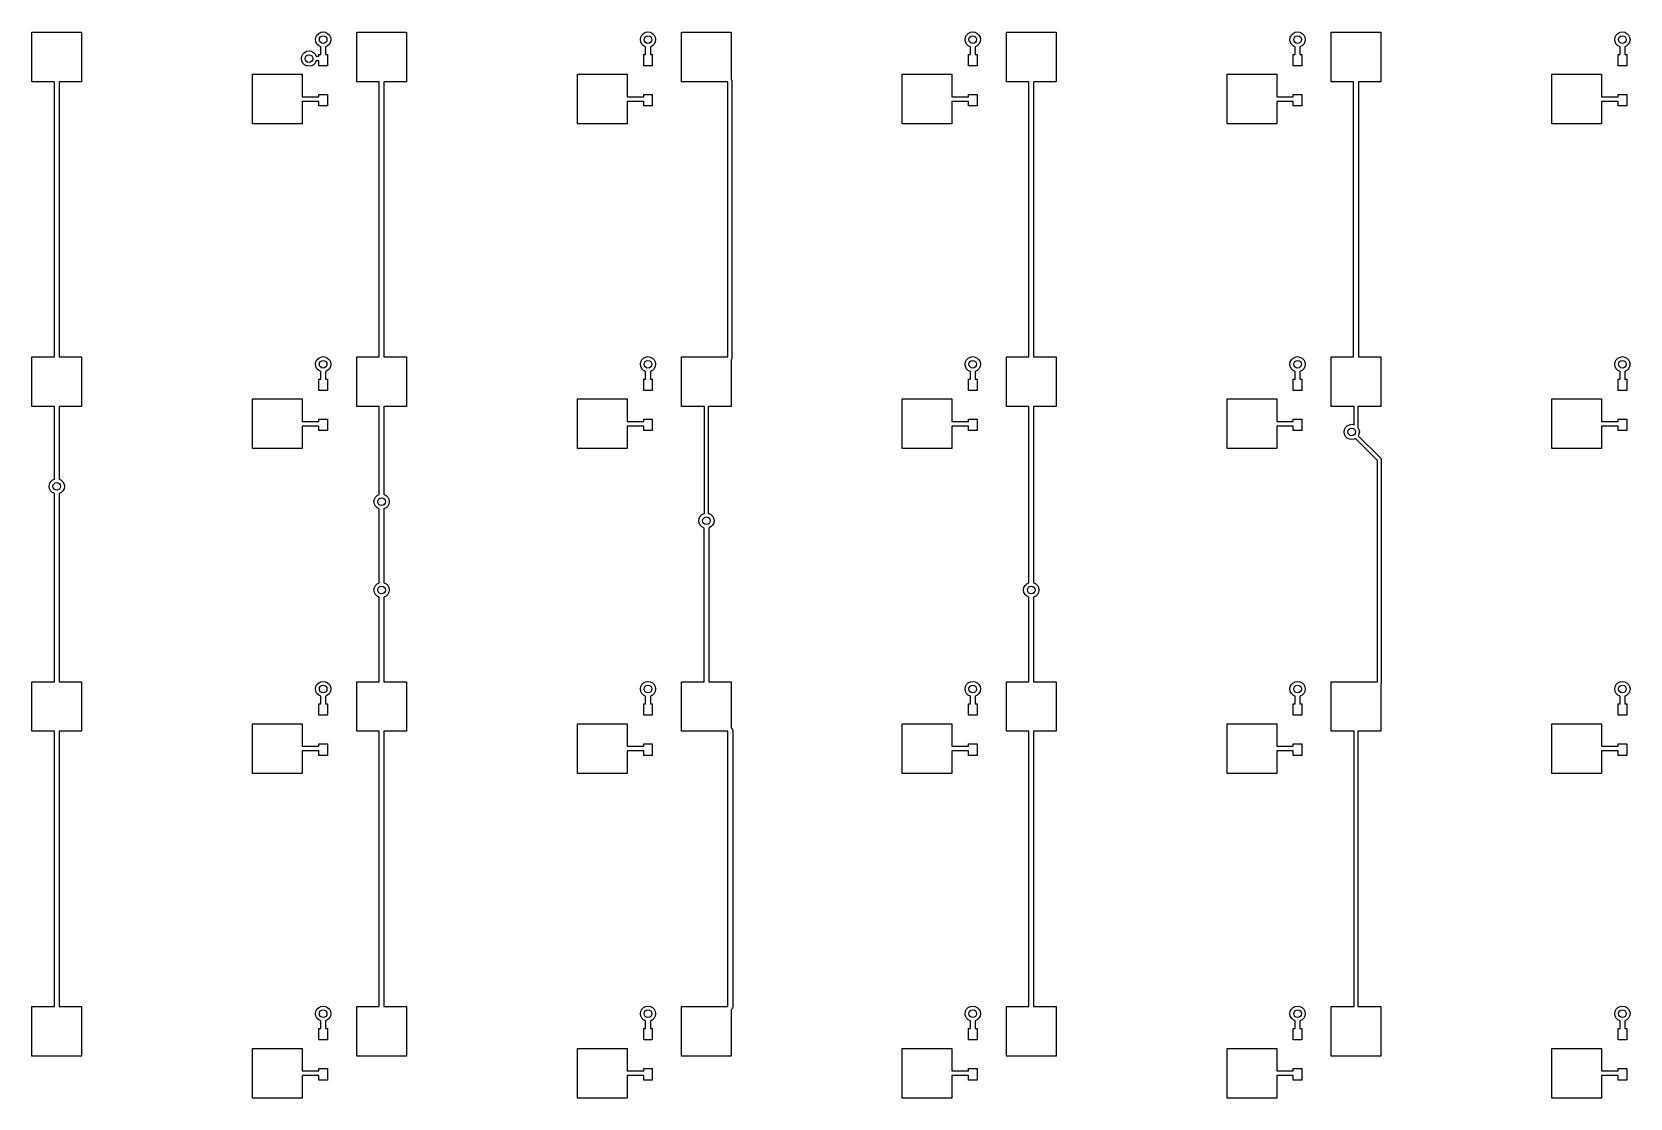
# Model space of a CAD drawing. Extents: x 3.08 to 9.53, y -3.21 to -0.59.
# Drawn here: x 6.232 to 9.525, y -3.214 to -1.016 of the extents above; entities that cross this region are included whole.
import ezdxf

# ---------------------------------------------------------------- set-up
doc = ezdxf.new("R2010")
doc.units = 0
doc.header["$MEASUREMENT"] = 0
doc.layers.add('BLACK', color=7, linetype='CONTINUOUS')

msp = doc.modelspace()

# ---------------------------------------------------------------- linework, layer by layer
at = {"layer": 'BLACK', "linetype": 'CONTINUOUS'}
for p, q in [((6.23228, -1.11909), (6.23228, -1.01673)), ((6.23228, -1.01673), (6.33464, -1.01673)), ((6.33464, -1.01673), (6.33464, -1.11909)), ((6.81961, -1.02257), (6.82309, -1.01908)), ((6.82309, -1.01908), (6.82748, -1.01685)), ((6.82748, -1.01685), (6.83235, -1.01608)), ((6.83235, -1.01608), (6.83721, -1.01685)), ((6.83721, -1.01685), (6.8416, -1.01908)), ((6.8416, -1.01908), (6.84509, -1.02257)), ((6.90157, -1.11909), (6.90157, -1.01673)), ((6.90157, -1.01673), (7.00393, -1.01673)), ((7.00393, -1.01673), (7.00393, -1.11909)), ((7.4889, -1.02257), (7.49238, -1.01908)), ((7.49238, -1.01908), (7.49677, -1.01685)), ((7.49677, -1.01685), (7.50164, -1.01608)), ((7.50164, -1.01608), (7.5065, -1.01685)), ((7.5065, -1.01685), (7.51089, -1.01908)), ((7.51089, -1.01908), (7.51438, -1.02257)), ((7.57086, -1.11909), (7.57086, -1.01673)), ((7.57086, -1.01673), (7.67322, -1.01673)), ((7.67322, -1.01673), (7.67322, -1.11365)), ((8.15819, -1.02257), (8.16167, -1.01908)), ((8.16167, -1.01908), (8.16606, -1.01685)), ((8.16606, -1.01685), (8.17093, -1.01608)), ((8.17093, -1.01608), (8.17579, -1.01685)), ((8.17579, -1.01685), (8.18018, -1.01908)), ((8.18018, -1.01908), (8.18367, -1.02257)), ((8.24015, -1.11909), (8.24015, -1.01673)), ((8.24015, -1.01673), (8.34252, -1.01673)), ((8.34252, -1.01673), (8.34252, -1.11909)), ((8.82748, -1.02257), (8.83096, -1.01908)), ((8.83096, -1.01908), (8.83535, -1.01685)), ((8.83535, -1.01685), (8.84022, -1.01608)), ((8.84022, -1.01608), (8.84509, -1.01685)), ((8.84509, -1.01685), (8.84948, -1.01908)), ((8.84948, -1.01908), (8.85296, -1.02257)), ((8.90944, -1.11909), (8.90944, -1.01673)), ((8.90944, -1.01673), (9.01181, -1.01673)), ((9.01181, -1.01673), (9.01181, -1.11909)), ((9.49677, -1.02257), (9.50025, -1.01908)), ((9.50025, -1.01908), (9.50464, -1.01685)), ((9.50464, -1.01685), (9.50951, -1.01608)), ((9.50951, -1.01608), (9.51438, -1.01685)), ((9.51438, -1.01685), (9.51877, -1.01908)), ((9.51877, -1.01908), (9.52225, -1.02257)), ((6.8166, -1.03182), (6.81737, -1.02696)), ((6.81737, -1.03669), (6.8166, -1.03182)), ((6.81737, -1.02696), (6.81961, -1.02257)), ((6.81961, -1.04108), (6.81737, -1.03669)), ((6.82309, -1.04456), (6.81961, -1.04108)), ((6.82742, -1.04677), (6.82309, -1.04456)), ((6.82742, -1.06234), (6.82742, -1.04677)), ((6.8416, -1.04456), (6.83727, -1.04677)), ((6.83727, -1.04677), (6.83727, -1.06234)), ((6.84509, -1.04108), (6.8416, -1.04456)), ((6.84509, -1.02257), (6.84732, -1.02696)), ((6.84732, -1.03669), (6.84509, -1.04108)), ((6.84732, -1.02696), (6.84809, -1.03182)), ((6.84809, -1.03182), (6.84732, -1.03669)), ((7.48589, -1.03182), (7.48666, -1.02696)), ((7.48666, -1.03669), (7.48589, -1.03182)), ((7.48666, -1.02696), (7.4889, -1.02257)), ((7.4889, -1.04108), (7.48666, -1.03669)), ((7.49238, -1.04456), (7.4889, -1.04108)), ((7.49672, -1.04677), (7.49238, -1.04456)), ((7.49672, -1.06234), (7.49672, -1.04677)), ((7.51089, -1.04456), (7.50656, -1.04677)), ((7.50656, -1.04677), (7.50656, -1.06234)), ((7.51438, -1.04108), (7.51089, -1.04456)), ((7.51438, -1.02257), (7.51661, -1.02696)), ((7.51661, -1.03669), (7.51438, -1.04108)), ((7.51661, -1.02696), (7.51738, -1.03182)), ((7.51738, -1.03182), (7.51661, -1.03669)), ((8.15518, -1.03182), (8.15595, -1.02696)), ((8.15595, -1.03669), (8.15518, -1.03182)), ((8.15595, -1.02696), (8.15819, -1.02257)), ((8.15819, -1.04108), (8.15595, -1.03669)), ((8.16167, -1.04456), (8.15819, -1.04108)), ((8.16601, -1.04677), (8.16167, -1.04456)), ((8.16601, -1.06234), (8.16601, -1.04677)), ((8.18018, -1.04456), (8.17585, -1.04677)), ((8.17585, -1.04677), (8.17585, -1.06234)), ((8.18367, -1.04108), (8.18018, -1.04456)), ((8.18367, -1.02257), (8.18591, -1.02696)), ((8.18591, -1.03669), (8.18367, -1.04108)), ((8.18591, -1.02696), (8.18668, -1.03182)), ((8.18668, -1.03182), (8.18591, -1.03669)), ((8.82447, -1.03182), (8.82524, -1.02696)), ((8.82524, -1.03669), (8.82447, -1.03182)), ((8.82524, -1.02696), (8.82748, -1.02257)), ((8.82748, -1.04108), (8.82524, -1.03669)), ((8.83096, -1.04456), (8.82748, -1.04108)), ((8.8353, -1.04677), (8.83096, -1.04456)), ((8.8353, -1.06234), (8.8353, -1.04677)), ((8.84948, -1.04456), (8.84514, -1.04677)), ((8.84514, -1.04677), (8.84514, -1.06234)), ((8.85296, -1.04108), (8.84948, -1.04456)), ((8.85296, -1.02257), (8.8552, -1.02696)), ((8.8552, -1.03669), (8.85296, -1.04108)), ((8.8552, -1.02696), (8.85597, -1.03182)), ((8.85597, -1.03182), (8.8552, -1.03669)), ((9.49376, -1.03182), (9.49453, -1.02696)), ((9.49453, -1.03669), (9.49376, -1.03182)), ((9.49453, -1.02696), (9.49677, -1.02257)), ((9.49677, -1.04108), (9.49453, -1.03669)), ((9.50025, -1.04456), (9.49677, -1.04108)), ((9.50459, -1.04677), (9.50025, -1.04456)), ((9.50459, -1.06234), (9.50459, -1.04677)), ((9.51877, -1.04456), (9.51443, -1.04677)), ((9.51443, -1.04677), (9.51443, -1.06234)), ((9.52225, -1.04108), (9.51877, -1.04456)), ((9.52225, -1.02257), (9.52449, -1.02696)), ((9.52449, -1.03669), (9.52225, -1.04108)), ((9.52449, -1.02696), (9.52526, -1.03182)), ((9.52526, -1.03182), (9.52449, -1.03669)), ((6.7874, -1.07087), (6.78817, -1.066)), ((6.78817, -1.07573), (6.7874, -1.07087)), ((6.78817, -1.066), (6.79041, -1.06161)), ((6.79041, -1.08012), (6.78817, -1.07573)), ((6.79041, -1.06161), (6.79389, -1.05813)), ((6.79389, -1.08361), (6.79041, -1.08012)), ((6.79389, -1.05813), (6.79828, -1.05589)), ((6.79828, -1.08584), (6.79389, -1.08361)), ((6.79828, -1.05589), (6.80315, -1.05512)), ((6.80315, -1.08661), (6.79828, -1.08584)), ((6.80315, -1.05512), (6.80802, -1.05589)), ((6.80802, -1.08584), (6.80315, -1.08661)), ((6.80802, -1.05589), (6.81241, -1.05813)), ((6.81241, -1.08361), (6.80802, -1.08584)), ((6.81241, -1.05813), (6.81589, -1.06161)), ((6.81589, -1.08012), (6.81241, -1.08361)), ((6.81589, -1.06161), (6.8181, -1.06594)), ((6.8181, -1.07579), (6.81589, -1.08012)), ((6.8181, -1.06594), (6.82349, -1.06594)), ((6.82349, -1.07579), (6.8181, -1.07579)), ((6.82349, -1.06594), (6.82349, -1.06234)), ((6.82349, -1.06234), (6.82742, -1.06234)), ((6.82349, -1.08596), (6.82349, -1.07579)), ((6.8412, -1.08596), (6.82349, -1.08596)), ((6.83727, -1.06234), (6.8412, -1.06234)), ((6.8412, -1.06234), (6.8412, -1.08596)), ((7.49278, -1.08596), (7.49278, -1.06234)), ((7.49278, -1.06234), (7.49672, -1.06234)), ((7.5105, -1.08596), (7.49278, -1.08596)), ((7.50656, -1.06234), (7.5105, -1.06234)), ((7.5105, -1.06234), (7.5105, -1.08596)), ((8.16207, -1.08596), (8.16207, -1.06234)), ((8.16207, -1.06234), (8.16601, -1.06234)), ((8.17979, -1.08596), (8.16207, -1.08596)), ((8.17585, -1.06234), (8.17979, -1.06234)), ((8.17979, -1.06234), (8.17979, -1.08596)), ((8.83136, -1.08596), (8.83136, -1.06234)), ((8.83136, -1.06234), (8.8353, -1.06234)), ((8.84908, -1.08596), (8.83136, -1.08596)), ((8.84514, -1.06234), (8.84908, -1.06234)), ((8.84908, -1.06234), (8.84908, -1.08596)), ((9.50065, -1.08596), (9.50065, -1.06234)), ((9.50065, -1.06234), (9.50459, -1.06234)), ((9.51837, -1.08596), (9.50065, -1.08596)), ((9.51443, -1.06234), (9.51837, -1.06234)), ((9.51837, -1.06234), (9.51837, -1.08596)), ((6.27854, -1.11909), (6.23228, -1.11909)), ((6.27854, -1.68602), (6.27854, -1.11909)), ((6.33464, -1.11909), (6.28838, -1.11909)), ((6.28838, -1.11909), (6.28838, -1.68602)), ((6.687, -1.20571), (6.687, -1.10335)), ((6.687, -1.10335), (6.78937, -1.10335)), ((6.78937, -1.10335), (6.78937, -1.14961)), ((6.94783, -1.11909), (6.90157, -1.11909)), ((6.94783, -1.68602), (6.94783, -1.11909)), ((7.00393, -1.11909), (6.95767, -1.11909)), ((6.95767, -1.11909), (6.95767, -1.68602)), ((7.3563, -1.20571), (7.3563, -1.10335)), ((7.3563, -1.10335), (7.45866, -1.10335)), ((7.45866, -1.10335), (7.45866, -1.14961)), ((7.66632, -1.11909), (7.57086, -1.11909)), ((7.66632, -1.68602), (7.66632, -1.11909)), ((7.67322, -1.11365), (7.67344, -1.11381)), ((7.67344, -1.11381), (7.67372, -1.11469)), ((7.67372, -1.11469), (7.67414, -1.11551)), ((7.67414, -1.11551), (7.67409, -1.11582)), ((7.67409, -1.11582), (7.67419, -1.11612)), ((7.67419, -1.11612), (7.67419, -1.68899)), ((8.02559, -1.20571), (8.02559, -1.10335)), ((8.02559, -1.10335), (8.12795, -1.10335)), ((8.12795, -1.10335), (8.12795, -1.14961)), ((8.28641, -1.11909), (8.24015, -1.11909)), ((8.28641, -1.68602), (8.28641, -1.11909)), ((8.34252, -1.11909), (8.29626, -1.11909)), ((8.29626, -1.11909), (8.29626, -1.68602)), ((8.69488, -1.20571), (8.69488, -1.10335)), ((8.69488, -1.10335), (8.79724, -1.10335)), ((8.79724, -1.10335), (8.79724, -1.14961)), ((8.9557, -1.11909), (8.90944, -1.11909)), ((8.9557, -1.68602), (8.9557, -1.11909)), ((9.01181, -1.11909), (8.96555, -1.11909)), ((8.96555, -1.11909), (8.96555, -1.68602)), ((9.36417, -1.20571), (9.36417, -1.10335)), ((9.36417, -1.10335), (9.46653, -1.10335)), ((9.46653, -1.10335), (9.46653, -1.14961)), ((6.78937, -1.14961), (6.82349, -1.14961)), ((6.82349, -1.14961), (6.82349, -1.14501)), ((6.82349, -1.14501), (6.8412, -1.14501)), ((6.8412, -1.14501), (6.8412, -1.16863)), ((7.45866, -1.14961), (7.49278, -1.14961)), ((7.49278, -1.14961), (7.49278, -1.14501)), ((7.49278, -1.14501), (7.5105, -1.14501)), ((7.5105, -1.14501), (7.5105, -1.16863)), ((8.12795, -1.14961), (8.16207, -1.14961)), ((8.16207, -1.14961), (8.16207, -1.14501)), ((8.16207, -1.14501), (8.17979, -1.14501)), ((8.17979, -1.14501), (8.17979, -1.16863)), ((8.79724, -1.14961), (8.83136, -1.14961)), ((8.83136, -1.14961), (8.83136, -1.14501)), ((8.83136, -1.14501), (8.84908, -1.14501)), ((8.84908, -1.14501), (8.84908, -1.16863)), ((9.46653, -1.14961), (9.50065, -1.14961)), ((9.50065, -1.14961), (9.50065, -1.14501)), ((9.50065, -1.14501), (9.51837, -1.14501)), ((9.51837, -1.14501), (9.51837, -1.16863)), ((6.82349, -1.15945), (6.78937, -1.15945)), ((6.78937, -1.15945), (6.78937, -1.20571)), ((6.82349, -1.16863), (6.82349, -1.15945)), ((6.8412, -1.16863), (6.82349, -1.16863)), ((7.49278, -1.15945), (7.45866, -1.15945)), ((7.45866, -1.15945), (7.45866, -1.20571)), ((7.49278, -1.16863), (7.49278, -1.15945)), ((7.5105, -1.16863), (7.49278, -1.16863)), ((8.16207, -1.15945), (8.12795, -1.15945)), ((8.12795, -1.15945), (8.12795, -1.20571)), ((8.16207, -1.16863), (8.16207, -1.15945)), ((8.17979, -1.16863), (8.16207, -1.16863)), ((8.83136, -1.15945), (8.79724, -1.15945)), ((8.79724, -1.15945), (8.79724, -1.20571)), ((8.83136, -1.16863), (8.83136, -1.15945)), ((8.84908, -1.16863), (8.83136, -1.16863)), ((9.50065, -1.15945), (9.46653, -1.15945)), ((9.46653, -1.15945), (9.46653, -1.20571)), ((9.50065, -1.16863), (9.50065, -1.15945)), ((9.51837, -1.16863), (9.50065, -1.16863)), ((6.78937, -1.20571), (6.687, -1.20571)), ((7.45866, -1.20571), (7.3563, -1.20571)), ((8.12795, -1.20571), (8.02559, -1.20571)), ((8.79724, -1.20571), (8.69488, -1.20571)), ((9.46653, -1.20571), (9.36417, -1.20571)), ((6.23228, -1.78839), (6.23228, -1.68602)), ((6.23228, -1.68602), (6.27854, -1.68602)), ((6.28838, -1.68602), (6.33464, -1.68602)), ((6.33464, -1.68602), (6.33464, -1.78839)), ((6.8166, -1.70111), (6.81737, -1.69625)), ((6.81737, -1.70598), (6.8166, -1.70111)), ((6.81737, -1.69625), (6.81961, -1.69186)), ((6.81961, -1.71037), (6.81737, -1.70598)), ((6.81961, -1.69186), (6.82309, -1.68837)), ((6.82309, -1.71386), (6.81961, -1.71037)), ((6.82309, -1.68837), (6.82748, -1.68614)), ((6.82748, -1.68614), (6.83235, -1.68537)), ((6.83235, -1.68537), (6.83721, -1.68614)), ((6.83721, -1.68614), (6.8416, -1.68837)), ((6.8416, -1.68837), (6.84509, -1.69186)), ((6.84509, -1.71037), (6.8416, -1.71386)), ((6.84509, -1.69186), (6.84732, -1.69625)), ((6.84732, -1.70598), (6.84509, -1.71037)), ((6.84732, -1.69625), (6.84809, -1.70111)), ((6.84809, -1.70111), (6.84732, -1.70598)), ((6.90157, -1.78839), (6.90157, -1.68602)), ((6.90157, -1.68602), (6.94783, -1.68602)), ((6.95767, -1.68602), (7.00393, -1.68602)), ((7.00393, -1.68602), (7.00393, -1.78839)), ((7.48589, -1.70111), (7.48666, -1.69625)), ((7.48666, -1.70598), (7.48589, -1.70111)), ((7.48666, -1.69625), (7.4889, -1.69186)), ((7.4889, -1.71037), (7.48666, -1.70598)), ((7.4889, -1.69186), (7.49238, -1.68837)), ((7.49238, -1.71386), (7.4889, -1.71037)), ((7.49238, -1.68837), (7.49677, -1.68614)), ((7.49677, -1.68614), (7.50164, -1.68537)), ((7.50164, -1.68537), (7.5065, -1.68614)), ((7.5065, -1.68614), (7.51089, -1.68837)), ((7.51089, -1.68837), (7.51438, -1.69186)), ((7.51438, -1.71037), (7.51089, -1.71386)), ((7.51438, -1.69186), (7.51661, -1.69625)), ((7.51661, -1.70598), (7.51438, -1.71037)), ((7.51661, -1.69625), (7.51738, -1.70111)), ((7.51738, -1.70111), (7.51661, -1.70598)), ((7.57086, -1.78839), (7.57086, -1.68602)), ((7.57086, -1.68602), (7.66632, -1.68602)), ((7.67344, -1.69131), (7.67322, -1.69146)), ((7.67322, -1.69146), (7.67322, -1.78839)), ((7.67372, -1.69043), (7.67344, -1.69131)), ((7.67414, -1.68961), (7.67372, -1.69043)), ((7.67419, -1.68899), (7.67409, -1.6893)), ((7.67409, -1.6893), (7.67414, -1.68961)), ((8.15518, -1.70111), (8.15595, -1.69625)), ((8.15595, -1.70598), (8.15518, -1.70111)), ((8.15595, -1.69625), (8.15819, -1.69186)), ((8.15819, -1.71037), (8.15595, -1.70598)), ((8.15819, -1.69186), (8.16167, -1.68837)), ((8.16167, -1.71386), (8.15819, -1.71037)), ((8.16167, -1.68837), (8.16606, -1.68614)), ((8.16606, -1.68614), (8.17093, -1.68537)), ((8.17093, -1.68537), (8.17579, -1.68614)), ((8.17579, -1.68614), (8.18018, -1.68837)), ((8.18018, -1.68837), (8.18367, -1.69186)), ((8.18367, -1.71037), (8.18018, -1.71386)), ((8.18367, -1.69186), (8.18591, -1.69625)), ((8.18591, -1.70598), (8.18367, -1.71037)), ((8.18591, -1.69625), (8.18668, -1.70111)), ((8.18668, -1.70111), (8.18591, -1.70598)), ((8.24015, -1.78839), (8.24015, -1.68602)), ((8.24015, -1.68602), (8.28641, -1.68602)), ((8.29626, -1.68602), (8.34252, -1.68602)), ((8.34252, -1.68602), (8.34252, -1.78839)), ((8.82447, -1.70111), (8.82524, -1.69625)), ((8.82524, -1.70598), (8.82447, -1.70111)), ((8.82524, -1.69625), (8.82748, -1.69186)), ((8.82748, -1.71037), (8.82524, -1.70598)), ((8.82748, -1.69186), (8.83096, -1.68837)), ((8.83096, -1.71386), (8.82748, -1.71037)), ((8.83096, -1.68837), (8.83535, -1.68614)), ((8.83535, -1.68614), (8.84022, -1.68537)), ((8.84022, -1.68537), (8.84509, -1.68614)), ((8.84509, -1.68614), (8.84948, -1.68837)), ((8.84948, -1.68837), (8.85296, -1.69186)), ((8.85296, -1.71037), (8.84948, -1.71386)), ((8.85296, -1.69186), (8.8552, -1.69625)), ((8.8552, -1.70598), (8.85296, -1.71037)), ((8.8552, -1.69625), (8.85597, -1.70111)), ((8.85597, -1.70111), (8.8552, -1.70598)), ((8.90944, -1.78839), (8.90944, -1.68602)), ((8.90944, -1.68602), (8.9557, -1.68602)), ((8.96555, -1.68602), (9.01181, -1.68602)), ((9.01181, -1.68602), (9.01181, -1.78839)), ((9.49376, -1.70111), (9.49453, -1.69625)), ((9.49453, -1.70598), (9.49376, -1.70111)), ((9.49453, -1.69625), (9.49677, -1.69186)), ((9.49677, -1.71037), (9.49453, -1.70598)), ((9.49677, -1.69186), (9.50025, -1.68837)), ((9.50025, -1.71386), (9.49677, -1.71037)), ((9.50025, -1.68837), (9.50464, -1.68614)), ((9.50464, -1.68614), (9.50951, -1.68537)), ((9.50951, -1.68537), (9.51438, -1.68614)), ((9.51438, -1.68614), (9.51877, -1.68837)), ((9.51877, -1.68837), (9.52225, -1.69186)), ((9.52225, -1.71037), (9.51877, -1.71386)), ((9.52225, -1.69186), (9.52449, -1.69625)), ((9.52449, -1.70598), (9.52225, -1.71037)), ((9.52449, -1.69625), (9.52526, -1.70111)), ((9.52526, -1.70111), (9.52449, -1.70598)), ((6.82742, -1.71606), (6.82309, -1.71386)), ((6.82349, -1.75525), (6.82349, -1.73163)), ((6.82349, -1.73163), (6.82742, -1.73163)), ((6.82742, -1.73163), (6.82742, -1.71606)), ((6.8416, -1.71386), (6.83727, -1.71606)), ((6.83727, -1.71606), (6.83727, -1.73163)), ((6.83727, -1.73163), (6.8412, -1.73163)), ((6.8412, -1.73163), (6.8412, -1.75525)), ((7.49672, -1.71606), (7.49238, -1.71386)), ((7.49278, -1.75525), (7.49278, -1.73163)), ((7.49278, -1.73163), (7.49672, -1.73163)), ((7.49672, -1.73163), (7.49672, -1.71606)), ((7.51089, -1.71386), (7.50656, -1.71606)), ((7.50656, -1.71606), (7.50656, -1.73163)), ((7.50656, -1.73163), (7.5105, -1.73163)), ((7.5105, -1.73163), (7.5105, -1.75525)), ((8.16601, -1.71606), (8.16167, -1.71386)), ((8.16207, -1.75525), (8.16207, -1.73163)), ((8.16207, -1.73163), (8.16601, -1.73163)), ((8.16601, -1.73163), (8.16601, -1.71606)), ((8.18018, -1.71386), (8.17585, -1.71606)), ((8.17585, -1.71606), (8.17585, -1.73163)), ((8.17585, -1.73163), (8.17979, -1.73163)), ((8.17979, -1.73163), (8.17979, -1.75525)), ((8.8353, -1.71606), (8.83096, -1.71386)), ((8.83136, -1.75525), (8.83136, -1.73163)), ((8.83136, -1.73163), (8.8353, -1.73163)), ((8.8353, -1.73163), (8.8353, -1.71606)), ((8.84948, -1.71386), (8.84514, -1.71606)), ((8.84514, -1.71606), (8.84514, -1.73163)), ((8.84514, -1.73163), (8.84908, -1.73163)), ((8.84908, -1.73163), (8.84908, -1.75525)), ((9.50459, -1.71606), (9.50025, -1.71386)), ((9.50065, -1.75525), (9.50065, -1.73163)), ((9.50065, -1.73163), (9.50459, -1.73163)), ((9.50459, -1.73163), (9.50459, -1.71606)), ((9.51877, -1.71386), (9.51443, -1.71606)), ((9.51443, -1.71606), (9.51443, -1.73163)), ((9.51443, -1.73163), (9.51837, -1.73163)), ((9.51837, -1.73163), (9.51837, -1.75525)), ((6.687, -1.875), (6.687, -1.77264)), ((6.687, -1.77264), (6.78937, -1.77264)), ((6.78937, -1.77264), (6.78937, -1.8189)), ((6.8412, -1.75525), (6.82349, -1.75525)), ((7.3563, -1.875), (7.3563, -1.77264)), ((7.3563, -1.77264), (7.45866, -1.77264)), ((7.45866, -1.77264), (7.45866, -1.8189)), ((7.5105, -1.75525), (7.49278, -1.75525)), ((8.02559, -1.875), (8.02559, -1.77264)), ((8.02559, -1.77264), (8.12795, -1.77264)), ((8.12795, -1.77264), (8.12795, -1.8189)), ((8.17979, -1.75525), (8.16207, -1.75525)), ((8.69488, -1.875), (8.69488, -1.77264)), ((8.69488, -1.77264), (8.79724, -1.77264)), ((8.79724, -1.77264), (8.79724, -1.8189)), ((8.84908, -1.75525), (8.83136, -1.75525)), ((9.36417, -1.875), (9.36417, -1.77264)), ((9.36417, -1.77264), (9.46653, -1.77264)), ((9.46653, -1.77264), (9.46653, -1.8189)), ((9.51837, -1.75525), (9.50065, -1.75525)), ((6.27854, -1.78839), (6.23228, -1.78839)), ((6.27854, -1.93781), (6.27854, -1.78839)), ((6.33464, -1.78839), (6.28838, -1.78839)), ((6.28838, -1.78839), (6.28838, -1.9378)), ((6.94783, -1.78839), (6.90157, -1.78839)), ((6.94783, -1.9693), (6.94783, -1.78839)), ((7.00393, -1.78839), (6.95767, -1.78839)), ((6.95767, -1.78839), (6.95767, -1.9693)), ((7.61811, -1.78839), (7.57086, -1.78839)), ((7.61811, -2.0085), (7.61811, -1.78839)), ((7.67322, -1.78839), (7.62598, -1.78839)), ((7.62598, -1.78839), (7.62598, -2.0085)), ((8.28641, -1.78839), (8.24015, -1.78839)), ((8.28641, -2.15139), (8.28641, -1.78839)), ((8.34252, -1.78839), (8.29626, -1.78839)), ((8.29626, -1.78839), (8.29626, -2.15139)), ((8.95669, -1.78839), (8.90944, -1.78839)), ((8.95669, -1.8256), (8.95669, -1.78839)), ((9.01181, -1.78839), (8.96456, -1.78839)), ((8.96456, -1.78839), (8.96456, -1.8314)), ((6.78937, -1.8189), (6.82349, -1.8189)), ((6.82349, -1.82874), (6.78937, -1.82874)), ((6.78937, -1.82874), (6.78937, -1.875)), ((6.82349, -1.8189), (6.82349, -1.8143)), ((6.82349, -1.8143), (6.8412, -1.8143)), ((6.82349, -1.83793), (6.82349, -1.82874)), ((6.8412, -1.83793), (6.82349, -1.83793)), ((6.8412, -1.8143), (6.8412, -1.83793)), ((7.45866, -1.8189), (7.49278, -1.8189)), ((7.49278, -1.82874), (7.45866, -1.82874)), ((7.45866, -1.82874), (7.45866, -1.875)), ((7.49278, -1.8189), (7.49278, -1.8143)), ((7.49278, -1.8143), (7.5105, -1.8143)), ((7.49278, -1.83793), (7.49278, -1.82874)), ((7.5105, -1.83793), (7.49278, -1.83793)), ((7.5105, -1.8143), (7.5105, -1.83793)), ((8.12795, -1.8189), (8.16207, -1.8189)), ((8.16207, -1.82874), (8.12795, -1.82874)), ((8.12795, -1.82874), (8.12795, -1.875)), ((8.16207, -1.8189), (8.16207, -1.8143)), ((8.16207, -1.8143), (8.17979, -1.8143)), ((8.16207, -1.83793), (8.16207, -1.82874)), ((8.17979, -1.83793), (8.16207, -1.83793)), ((8.17979, -1.8143), (8.17979, -1.83793)), ((8.79724, -1.8189), (8.83136, -1.8189)), ((8.83136, -1.82874), (8.79724, -1.82874)), ((8.79724, -1.82874), (8.79724, -1.875)), ((8.83136, -1.8189), (8.83136, -1.8143)), ((8.83136, -1.8143), (8.84908, -1.8143)), ((8.83136, -1.83793), (8.83136, -1.82874)), ((8.84908, -1.83793), (8.83136, -1.83793)), ((8.84908, -1.8143), (8.84908, -1.83793)), ((8.93602, -1.84055), (8.93679, -1.83568)), ((8.93679, -1.84542), (8.93602, -1.84055)), ((8.93679, -1.83568), (8.93903, -1.83129)), ((8.93903, -1.83129), (8.94251, -1.82781)), ((8.94251, -1.82781), (8.9469, -1.82557)), ((8.9469, -1.82557), (8.95177, -1.8248)), ((8.95177, -1.8248), (8.95663, -1.82557)), ((8.95663, -1.82557), (8.95669, -1.8256)), ((8.96456, -1.8314), (8.96674, -1.83568)), ((8.96674, -1.83568), (8.96752, -1.84055)), ((8.96752, -1.84055), (8.96674, -1.84542)), ((9.46653, -1.8189), (9.50065, -1.8189)), ((9.50065, -1.82874), (9.46653, -1.82874)), ((9.46653, -1.82874), (9.46653, -1.875)), ((9.50065, -1.8189), (9.50065, -1.8143)), ((9.50065, -1.8143), (9.51837, -1.8143)), ((9.50065, -1.83793), (9.50065, -1.82874)), ((9.51837, -1.83793), (9.50065, -1.83793)), ((9.51837, -1.8143), (9.51837, -1.83793)), ((6.78937, -1.875), (6.687, -1.875)), ((7.45866, -1.875), (7.3563, -1.875)), ((8.12795, -1.875), (8.02559, -1.875)), ((8.79724, -1.875), (8.69488, -1.875)), ((8.93903, -1.84981), (8.93679, -1.84542)), ((8.94251, -1.85329), (8.93903, -1.84981)), ((8.9469, -1.85553), (8.94251, -1.85329)), ((8.95177, -1.8563), (8.9469, -1.85553)), ((8.95663, -1.85553), (8.95177, -1.8563)), ((8.95964, -1.85399), (8.95663, -1.85553)), ((9.0049, -1.89925), (8.95964, -1.85399)), ((8.96674, -1.84542), (8.96521, -1.84843)), ((8.96521, -1.84843), (9.01162, -1.89483)), ((9.46653, -1.875), (9.36417, -1.875)), ((9.0049, -2.35531), (9.0049, -1.89925)), ((9.01162, -1.89483), (9.01176, -1.89512)), ((9.01176, -1.89512), (9.01202, -1.8953)), ((9.01202, -1.8953), (9.01231, -1.89618)), ((9.01231, -1.89618), (9.01272, -1.897)), ((9.01272, -1.897), (9.01267, -1.89732)), ((9.01267, -1.89732), (9.01277, -1.89762)), ((9.01277, -1.89762), (9.01277, -2.35829)), ((6.27072, -1.9435), (6.27421, -1.94002)), ((6.27421, -1.94002), (6.27854, -1.93781)), ((6.28838, -1.9378), (6.29272, -1.94002)), ((6.29272, -1.94002), (6.2962, -1.9435)), ((6.26772, -1.95276), (6.26849, -1.94789)), ((6.26849, -1.95762), (6.26772, -1.95276)), ((6.26849, -1.94789), (6.27072, -1.9435)), ((6.27072, -1.96201), (6.26849, -1.95762)), ((6.27421, -1.9655), (6.27072, -1.96201)), ((6.27854, -1.9677), (6.27421, -1.9655)), ((6.27854, -2.35531), (6.27854, -1.9677)), ((6.29272, -1.9655), (6.28838, -1.96771)), ((6.28838, -1.96771), (6.28838, -2.35531)), ((6.2962, -1.96201), (6.29272, -1.9655)), ((6.2962, -1.9435), (6.29844, -1.94789)), ((6.29844, -1.95762), (6.2962, -1.96201)), ((6.29844, -1.94789), (6.29921, -1.95276)), ((6.29921, -1.95276), (6.29844, -1.95762)), ((6.93778, -1.97939), (6.94002, -1.975)), ((6.94002, -1.975), (6.9435, -1.97151)), ((6.9435, -1.97151), (6.94783, -1.9693)), ((6.95767, -1.9693), (6.96201, -1.97151)), ((6.96201, -1.97151), (6.9655, -1.975)), ((6.9655, -1.975), (6.96773, -1.97939)), ((6.93701, -1.98425), (6.93778, -1.97939)), ((6.93778, -1.98912), (6.93701, -1.98425)), ((6.94002, -1.99351), (6.93778, -1.98912)), ((6.9435, -1.99699), (6.94002, -1.99351)), ((6.94783, -1.9992), (6.9435, -1.99699)), ((6.94783, -2.15139), (6.94783, -1.9992)), ((6.96201, -1.99699), (6.95767, -1.9992)), ((6.95767, -1.9992), (6.95767, -2.15139)), ((6.9655, -1.99351), (6.96201, -1.99699)), ((6.96773, -1.98912), (6.9655, -1.99351)), ((6.96773, -1.97939), (6.9685, -1.98425)), ((6.9685, -1.98425), (6.96773, -1.98912)), ((7.61279, -2.01088), (7.61718, -2.00864)), ((7.61718, -2.00864), (7.61811, -2.0085)), ((7.62598, -2.0085), (7.62691, -2.00864)), ((7.62691, -2.00864), (7.6313, -2.01088)), ((7.6063, -2.02362), (7.60707, -2.01876)), ((7.60707, -2.02849), (7.6063, -2.02362)), ((7.60707, -2.01876), (7.60931, -2.01437)), ((7.60931, -2.03288), (7.60707, -2.02849)), ((7.60931, -2.01437), (7.61279, -2.01088)), ((7.61279, -2.03636), (7.60931, -2.03288)), ((7.61712, -2.03857), (7.61279, -2.03636)), ((7.61712, -2.35531), (7.61712, -2.03857)), ((7.6313, -2.03636), (7.62696, -2.03857)), ((7.62696, -2.03857), (7.62696, -2.35531)), ((7.6313, -2.01088), (7.63479, -2.01437)), ((7.63479, -2.03288), (7.6313, -2.03636)), ((7.63479, -2.01437), (7.63702, -2.01876)), ((7.63702, -2.02849), (7.63479, -2.03288)), ((7.63702, -2.01876), (7.6378, -2.02362)), ((7.6378, -2.02362), (7.63702, -2.02849)), ((6.937, -2.16634), (6.93778, -2.16147)), ((6.93778, -2.1712), (6.937, -2.16634)), ((6.93778, -2.16147), (6.94001, -2.15708)), ((6.94001, -2.17559), (6.93778, -2.1712)), ((6.94001, -2.15708), (6.9435, -2.1536)), ((6.9435, -2.1536), (6.94783, -2.15139)), ((6.95767, -2.15139), (6.96201, -2.1536)), ((6.96201, -2.1536), (6.96549, -2.15708)), ((6.96549, -2.15708), (6.96773, -2.16147)), ((6.96773, -2.1712), (6.96549, -2.17559)), ((6.96773, -2.16147), (6.9685, -2.16634)), ((6.9685, -2.16634), (6.96773, -2.1712)), ((8.27559, -2.16634), (8.27636, -2.16147)), ((8.27636, -2.1712), (8.27559, -2.16634)), ((8.27636, -2.16147), (8.27859, -2.15708)), ((8.27859, -2.17559), (8.27636, -2.1712)), ((8.27859, -2.15708), (8.28208, -2.1536)), ((8.28208, -2.1536), (8.28641, -2.15139)), ((8.29626, -2.15139), (8.30059, -2.1536)), ((8.30059, -2.1536), (8.30407, -2.15708)), ((8.30407, -2.15708), (8.30631, -2.16147)), ((8.30631, -2.1712), (8.30407, -2.17559)), ((8.30631, -2.16147), (8.30708, -2.16634)), ((8.30708, -2.16634), (8.30631, -2.1712)), ((6.9435, -2.17908), (6.94001, -2.17559)), ((6.94783, -2.18129), (6.9435, -2.17908)), ((6.94783, -2.35531), (6.94783, -2.18129)), ((6.96201, -2.17908), (6.95767, -2.18129)), ((6.95767, -2.18129), (6.95767, -2.35531)), ((6.96549, -2.17559), (6.96201, -2.17908)), ((8.28208, -2.17908), (8.27859, -2.17559)), ((8.28641, -2.18129), (8.28208, -2.17908)), ((8.28641, -2.35531), (8.28641, -2.18129)), ((8.30059, -2.17908), (8.29626, -2.18129)), ((8.29626, -2.18129), (8.29626, -2.35531)), ((8.30407, -2.17559), (8.30059, -2.17908)), ((6.23228, -2.45768), (6.23228, -2.35531)), ((6.23228, -2.35531), (6.27854, -2.35531)), ((6.28838, -2.35531), (6.33464, -2.35531)), ((6.33464, -2.35531), (6.33464, -2.45768)), ((6.8166, -2.37041), (6.81737, -2.36554)), ((6.81737, -2.37527), (6.8166, -2.37041)), ((6.81737, -2.36554), (6.81961, -2.36115)), ((6.81961, -2.36115), (6.82309, -2.35767)), ((6.82309, -2.35767), (6.82748, -2.35543)), ((6.82748, -2.35543), (6.83235, -2.35466)), ((6.83235, -2.35466), (6.83721, -2.35543)), ((6.83721, -2.35543), (6.8416, -2.35767)), ((6.8416, -2.35767), (6.84509, -2.36115)), ((6.84509, -2.36115), (6.84732, -2.36554)), ((6.84732, -2.36554), (6.84809, -2.37041)), ((6.84809, -2.37041), (6.84732, -2.37527)), ((6.90157, -2.45768), (6.90157, -2.35531)), ((6.90157, -2.35531), (6.94783, -2.35531)), ((6.95767, -2.35531), (7.00393, -2.35531)), ((7.00393, -2.35531), (7.00393, -2.45768)), ((7.48589, -2.37041), (7.48666, -2.36554)), ((7.48666, -2.37527), (7.48589, -2.37041)), ((7.48666, -2.36554), (7.4889, -2.36115)), ((7.4889, -2.36115), (7.49238, -2.35767)), ((7.49238, -2.35767), (7.49677, -2.35543)), ((7.49677, -2.35543), (7.50164, -2.35466)), ((7.50164, -2.35466), (7.5065, -2.35543)), ((7.5065, -2.35543), (7.51089, -2.35767)), ((7.51089, -2.35767), (7.51438, -2.36115)), ((7.51438, -2.36115), (7.51661, -2.36554)), ((7.51661, -2.36554), (7.51738, -2.37041)), ((7.51738, -2.37041), (7.51661, -2.37527)), ((7.57086, -2.45768), (7.57086, -2.35531)), ((7.57086, -2.35531), (7.61712, -2.35531)), ((7.62696, -2.35531), (7.67322, -2.35531)), ((7.67322, -2.35531), (7.67322, -2.45072)), ((8.15518, -2.37041), (8.15595, -2.36554)), ((8.15595, -2.37527), (8.15518, -2.37041)), ((8.15595, -2.36554), (8.15819, -2.36115)), ((8.15819, -2.36115), (8.16167, -2.35767)), ((8.16167, -2.35767), (8.16606, -2.35543)), ((8.16606, -2.35543), (8.17093, -2.35466)), ((8.17093, -2.35466), (8.17579, -2.35543)), ((8.17579, -2.35543), (8.18018, -2.35767)), ((8.18018, -2.35767), (8.18367, -2.36115)), ((8.18367, -2.36115), (8.18591, -2.36554)), ((8.18591, -2.36554), (8.18668, -2.37041)), ((8.18668, -2.37041), (8.18591, -2.37527)), ((8.24015, -2.45768), (8.24015, -2.35531)), ((8.24015, -2.35531), (8.28641, -2.35531)), ((8.29626, -2.35531), (8.34252, -2.35531)), ((8.34252, -2.35531), (8.34252, -2.45768)), ((8.82447, -2.37041), (8.82524, -2.36554)), ((8.82524, -2.37527), (8.82447, -2.37041)), ((8.82524, -2.36554), (8.82748, -2.36115)), ((8.82748, -2.36115), (8.83096, -2.35767)), ((8.83096, -2.35767), (8.83535, -2.35543)), ((8.83535, -2.35543), (8.84022, -2.35466)), ((8.84022, -2.35466), (8.84509, -2.35543)), ((8.84509, -2.35543), (8.84948, -2.35767)), ((8.84948, -2.35767), (8.85296, -2.36115)), ((8.85296, -2.36115), (8.8552, -2.36554)), ((8.8552, -2.36554), (8.85597, -2.37041)), ((8.85597, -2.37041), (8.8552, -2.37527)), ((8.90944, -2.45768), (8.90944, -2.35531)), ((8.90944, -2.35531), (9.0049, -2.35531)), ((9.01202, -2.3606), (9.01181, -2.36075)), ((9.01181, -2.36075), (9.01181, -2.45768)), ((9.01231, -2.35972), (9.01202, -2.3606)), ((9.01272, -2.3589), (9.01231, -2.35972)), ((9.01277, -2.35829), (9.01267, -2.35859)), ((9.01267, -2.35859), (9.01272, -2.3589)), ((9.49376, -2.37041), (9.49453, -2.36554)), ((9.49453, -2.37527), (9.49376, -2.37041)), ((9.49453, -2.36554), (9.49677, -2.36115)), ((9.49677, -2.36115), (9.50025, -2.35767)), ((9.50025, -2.35767), (9.50464, -2.35543)), ((9.50464, -2.35543), (9.50951, -2.35466)), ((9.50951, -2.35466), (9.51438, -2.35543)), ((9.51438, -2.35543), (9.51877, -2.35767)), ((9.51877, -2.35767), (9.52225, -2.36115)), ((9.52225, -2.36115), (9.52449, -2.36554)), ((9.52449, -2.36554), (9.52526, -2.37041)), ((9.52526, -2.37041), (9.52449, -2.37527)), ((6.81961, -2.37966), (6.81737, -2.37527)), ((6.82309, -2.38315), (6.81961, -2.37966)), ((6.82742, -2.38536), (6.82309, -2.38315)), ((6.82349, -2.42454), (6.82349, -2.40092)), ((6.82349, -2.40092), (6.82742, -2.40092)), ((6.82742, -2.40092), (6.82742, -2.38536)), ((6.8416, -2.38315), (6.83727, -2.38536)), ((6.83727, -2.38536), (6.83727, -2.40092)), ((6.83727, -2.40092), (6.8412, -2.40092)), ((6.8412, -2.40092), (6.8412, -2.42454)), ((6.84509, -2.37966), (6.8416, -2.38315)), ((6.84732, -2.37527), (6.84509, -2.37966)), ((7.4889, -2.37966), (7.48666, -2.37527)), ((7.49238, -2.38315), (7.4889, -2.37966)), ((7.49672, -2.38536), (7.49238, -2.38315)), ((7.49278, -2.42454), (7.49278, -2.40092)), ((7.49278, -2.40092), (7.49672, -2.40092)), ((7.49672, -2.40092), (7.49672, -2.38536)), ((7.51089, -2.38315), (7.50656, -2.38536)), ((7.50656, -2.38536), (7.50656, -2.40092)), ((7.50656, -2.40092), (7.5105, -2.40092)), ((7.5105, -2.40092), (7.5105, -2.42454)), ((7.51438, -2.37966), (7.51089, -2.38315)), ((7.51661, -2.37527), (7.51438, -2.37966)), ((8.15819, -2.37966), (8.15595, -2.37527)), ((8.16167, -2.38315), (8.15819, -2.37966)), ((8.16601, -2.38536), (8.16167, -2.38315)), ((8.16207, -2.42454), (8.16207, -2.40092)), ((8.16207, -2.40092), (8.16601, -2.40092)), ((8.16601, -2.40092), (8.16601, -2.38536)), ((8.18018, -2.38315), (8.17585, -2.38536)), ((8.17585, -2.38536), (8.17585, -2.40092)), ((8.17585, -2.40092), (8.17979, -2.40092)), ((8.17979, -2.40092), (8.17979, -2.42454)), ((8.18367, -2.37966), (8.18018, -2.38315)), ((8.18591, -2.37527), (8.18367, -2.37966)), ((8.82748, -2.37966), (8.82524, -2.37527)), ((8.83096, -2.38315), (8.82748, -2.37966)), ((8.8353, -2.38536), (8.83096, -2.38315)), ((8.83136, -2.42454), (8.83136, -2.40092)), ((8.83136, -2.40092), (8.8353, -2.40092)), ((8.8353, -2.40092), (8.8353, -2.38536)), ((8.84948, -2.38315), (8.84514, -2.38536)), ((8.84514, -2.38536), (8.84514, -2.40092)), ((8.84514, -2.40092), (8.84908, -2.40092)), ((8.84908, -2.40092), (8.84908, -2.42454)), ((8.85296, -2.37966), (8.84948, -2.38315)), ((8.8552, -2.37527), (8.85296, -2.37966)), ((9.49677, -2.37966), (9.49453, -2.37527)), ((9.50025, -2.38315), (9.49677, -2.37966)), ((9.50459, -2.38536), (9.50025, -2.38315)), ((9.50065, -2.42454), (9.50065, -2.40092)), ((9.50065, -2.40092), (9.50459, -2.40092)), ((9.50459, -2.40092), (9.50459, -2.38536)), ((9.51877, -2.38315), (9.51443, -2.38536)), ((9.51443, -2.38536), (9.51443, -2.40092)), ((9.51443, -2.40092), (9.51837, -2.40092)), ((9.51837, -2.40092), (9.51837, -2.42454)), ((9.52225, -2.37966), (9.51877, -2.38315)), ((9.52449, -2.37527), (9.52225, -2.37966)), ((6.8412, -2.42454), (6.82349, -2.42454)), ((7.5105, -2.42454), (7.49278, -2.42454)), ((8.17979, -2.42454), (8.16207, -2.42454)), ((8.84908, -2.42454), (8.83136, -2.42454)), ((9.51837, -2.42454), (9.50065, -2.42454)), ((6.27854, -2.45768), (6.23228, -2.45768)), ((6.27854, -3.0246), (6.27854, -2.45768)), ((6.33464, -2.45768), (6.28838, -2.45768)), ((6.28838, -2.45768), (6.28838, -3.0246)), ((6.687, -2.54429), (6.687, -2.44193)), ((6.687, -2.44193), (6.78937, -2.44193)), ((6.78937, -2.44193), (6.78937, -2.48819)), ((6.94783, -2.45768), (6.90157, -2.45768)), ((6.94783, -3.0246), (6.94783, -2.45768)), ((7.00393, -2.45768), (6.95767, -2.45768)), ((6.95767, -2.45768), (6.95767, -3.0246)), ((7.3563, -2.54429), (7.3563, -2.44193)), ((7.3563, -2.44193), (7.45866, -2.44193)), ((7.45866, -2.44193), (7.45866, -2.48819)), ((7.66626, -2.45768), (7.57086, -2.45768)), ((7.66632, -2.45773), (7.66626, -2.45768)), ((7.66632, -3.02455), (7.66632, -2.45773)), ((7.67322, -2.45072), (7.67472, -2.45221)), ((7.67472, -2.45221), (7.67524, -2.45291)), ((7.67524, -2.45291), (7.67538, -2.45303)), ((7.67538, -2.45303), (7.67541, -2.45314)), ((7.67541, -2.45314), (7.67556, -2.45334)), ((7.67556, -2.45334), (7.67582, -2.45453)), ((7.67582, -2.45453), (7.67616, -2.45569)), ((7.67616, -2.45569), (7.67616, -3.02659)), ((8.02559, -2.54429), (8.02559, -2.44193)), ((8.02559, -2.44193), (8.12795, -2.44193)), ((8.12795, -2.44193), (8.12795, -2.48819)), ((8.28641, -2.45768), (8.24015, -2.45768)), ((8.28641, -3.0246), (8.28641, -2.45768)), ((8.34252, -2.45768), (8.29626, -2.45768)), ((8.29626, -2.45768), (8.29626, -3.0246)), ((8.69488, -2.54429), (8.69488, -2.44193)), ((8.69488, -2.44193), (8.79724, -2.44193)), ((8.79724, -2.44193), (8.79724, -2.48819)), ((8.95669, -2.45768), (8.90944, -2.45768)), ((8.95669, -3.0246), (8.95669, -2.45768)), ((9.01181, -2.45768), (8.96456, -2.45768)), ((8.96456, -2.45768), (8.96456, -3.0246)), ((9.36417, -2.54429), (9.36417, -2.44193)), ((9.36417, -2.44193), (9.46653, -2.44193)), ((9.46653, -2.44193), (9.46653, -2.48819)), ((6.78937, -2.48819), (6.82349, -2.48819)), ((6.82349, -2.49803), (6.78937, -2.49803)), ((6.78937, -2.49803), (6.78937, -2.54429)), ((6.82349, -2.48819), (6.82349, -2.48359)), ((6.82349, -2.48359), (6.8412, -2.48359)), ((6.82349, -2.50722), (6.82349, -2.49803)), ((6.8412, -2.48359), (6.8412, -2.50722)), ((7.45866, -2.48819), (7.49278, -2.48819)), ((7.49278, -2.49803), (7.45866, -2.49803)), ((7.45866, -2.49803), (7.45866, -2.54429)), ((7.49278, -2.48819), (7.49278, -2.48359)), ((7.49278, -2.48359), (7.5105, -2.48359)), ((7.49278, -2.50722), (7.49278, -2.49803)), ((7.5105, -2.48359), (7.5105, -2.50722)), ((8.12795, -2.48819), (8.16207, -2.48819)), ((8.16207, -2.49803), (8.12795, -2.49803)), ((8.12795, -2.49803), (8.12795, -2.54429)), ((8.16207, -2.48819), (8.16207, -2.48359)), ((8.16207, -2.48359), (8.17979, -2.48359)), ((8.16207, -2.50722), (8.16207, -2.49803)), ((8.17979, -2.48359), (8.17979, -2.50722)), ((8.79724, -2.48819), (8.83136, -2.48819)), ((8.83136, -2.49803), (8.79724, -2.49803)), ((8.79724, -2.49803), (8.79724, -2.54429)), ((8.83136, -2.48819), (8.83136, -2.48359)), ((8.83136, -2.48359), (8.84908, -2.48359)), ((8.83136, -2.50722), (8.83136, -2.49803)), ((8.84908, -2.48359), (8.84908, -2.50722)), ((9.46653, -2.48819), (9.50065, -2.48819)), ((9.50065, -2.49803), (9.46653, -2.49803)), ((9.46653, -2.49803), (9.46653, -2.54429)), ((9.50065, -2.48819), (9.50065, -2.48359)), ((9.50065, -2.48359), (9.51837, -2.48359)), ((9.50065, -2.50722), (9.50065, -2.49803)), ((9.51837, -2.48359), (9.51837, -2.50722)), ((6.8412, -2.50722), (6.82349, -2.50722)), ((7.5105, -2.50722), (7.49278, -2.50722)), ((8.17979, -2.50722), (8.16207, -2.50722)), ((8.84908, -2.50722), (8.83136, -2.50722)), ((9.51837, -2.50722), (9.50065, -2.50722)), ((6.78937, -2.54429), (6.687, -2.54429)), ((7.45866, -2.54429), (7.3563, -2.54429)), ((8.12795, -2.54429), (8.02559, -2.54429)), ((8.79724, -2.54429), (8.69488, -2.54429)), ((9.46653, -2.54429), (9.36417, -2.54429)), ((6.23228, -3.12697), (6.23228, -3.0246)), ((6.23228, -3.0246), (6.27854, -3.0246)), ((6.28838, -3.0246), (6.33464, -3.0246)), ((6.33464, -3.0246), (6.33464, -3.12697)), ((6.81961, -3.03044), (6.82309, -3.02696)), ((6.82309, -3.02696), (6.82748, -3.02472)), ((6.82748, -3.02472), (6.83235, -3.02395)), ((6.83235, -3.02395), (6.83721, -3.02472)), ((6.83721, -3.02472), (6.8416, -3.02696)), ((6.8416, -3.02696), (6.84509, -3.03044)), ((6.90157, -3.12697), (6.90157, -3.0246)), ((6.90157, -3.0246), (6.94783, -3.0246)), ((6.95767, -3.0246), (7.00393, -3.0246)), ((7.00393, -3.0246), (7.00393, -3.12697)), ((7.4889, -3.03044), (7.49238, -3.02696)), ((7.49238, -3.02696), (7.49677, -3.02472)), ((7.49677, -3.02472), (7.50164, -3.02395)), ((7.50164, -3.02395), (7.5065, -3.02472)), ((7.5065, -3.02472), (7.51089, -3.02696)), ((7.51089, -3.02696), (7.51438, -3.03044)), ((7.57086, -3.12697), (7.57086, -3.0246)), ((7.57086, -3.0246), (7.66626, -3.0246)), ((7.66626, -3.0246), (7.66632, -3.02455)), ((7.6753, -3.02901), (7.67472, -3.03007)), ((7.67596, -3.02799), (7.6753, -3.02901)), ((7.67599, -3.02774), (7.67596, -3.02799)), ((7.67605, -3.02764), (7.67599, -3.02774)), ((7.67616, -3.02659), (7.67603, -3.02746)), ((7.67603, -3.02746), (7.67605, -3.02764)), ((8.15819, -3.03044), (8.16167, -3.02696)), ((8.16167, -3.02696), (8.16606, -3.02472)), ((8.16606, -3.02472), (8.17093, -3.02395)), ((8.17093, -3.02395), (8.17579, -3.02472)), ((8.17579, -3.02472), (8.18018, -3.02696)), ((8.18018, -3.02696), (8.18367, -3.03044)), ((8.24015, -3.12697), (8.24015, -3.0246)), ((8.24015, -3.0246), (8.28641, -3.0246)), ((8.29626, -3.0246), (8.34252, -3.0246)), ((8.34252, -3.0246), (8.34252, -3.12697)), ((8.82748, -3.03044), (8.83096, -3.02696)), ((8.83096, -3.02696), (8.83535, -3.02472)), ((8.83535, -3.02472), (8.84022, -3.02395)), ((8.84022, -3.02395), (8.84509, -3.02472)), ((8.84509, -3.02472), (8.84948, -3.02696)), ((8.84948, -3.02696), (8.85296, -3.03044)), ((8.90944, -3.12697), (8.90944, -3.0246)), ((8.90944, -3.0246), (8.95669, -3.0246)), ((8.96456, -3.0246), (9.01181, -3.0246)), ((9.01181, -3.0246), (9.01181, -3.12697)), ((9.49677, -3.03044), (9.50025, -3.02696)), ((9.50025, -3.02696), (9.50464, -3.02472)), ((9.50464, -3.02472), (9.50951, -3.02395)), ((9.50951, -3.02395), (9.51438, -3.02472)), ((9.51438, -3.02472), (9.51877, -3.02696)), ((9.51877, -3.02696), (9.52225, -3.03044)), ((6.8166, -3.0397), (6.81737, -3.03483)), ((6.81737, -3.04456), (6.8166, -3.0397)), ((6.81737, -3.03483), (6.81961, -3.03044)), ((6.81961, -3.04895), (6.81737, -3.04456)), ((6.82309, -3.05244), (6.81961, -3.04895)), ((6.82742, -3.05465), (6.82309, -3.05244)), ((6.82742, -3.07021), (6.82742, -3.05465)), ((6.8416, -3.05244), (6.83727, -3.05465)), ((6.83727, -3.05465), (6.83727, -3.07021)), ((6.84509, -3.04895), (6.8416, -3.05244)), ((6.84509, -3.03044), (6.84732, -3.03483)), ((6.84732, -3.04456), (6.84509, -3.04895)), ((6.84732, -3.03483), (6.84809, -3.0397)), ((6.84809, -3.0397), (6.84732, -3.04456)), ((7.48589, -3.0397), (7.48666, -3.03483)), ((7.48666, -3.04456), (7.48589, -3.0397)), ((7.48666, -3.03483), (7.4889, -3.03044)), ((7.4889, -3.04895), (7.48666, -3.04456)), ((7.49238, -3.05244), (7.4889, -3.04895)), ((7.49672, -3.05465), (7.49238, -3.05244)), ((7.49672, -3.07021), (7.49672, -3.05465)), ((7.51089, -3.05244), (7.50656, -3.05465)), ((7.50656, -3.05465), (7.50656, -3.07021)), ((7.51438, -3.04895), (7.51089, -3.05244)), ((7.51438, -3.03044), (7.51661, -3.03483)), ((7.51661, -3.04456), (7.51438, -3.04895)), ((7.51661, -3.03483), (7.51738, -3.0397)), ((7.51738, -3.0397), (7.51661, -3.04456)), ((7.67472, -3.03007), (7.67322, -3.03156)), ((7.67322, -3.03156), (7.67322, -3.12697)), ((8.15518, -3.0397), (8.15595, -3.03483)), ((8.15595, -3.04456), (8.15518, -3.0397)), ((8.15595, -3.03483), (8.15819, -3.03044)), ((8.15819, -3.04895), (8.15595, -3.04456)), ((8.16167, -3.05244), (8.15819, -3.04895)), ((8.16601, -3.05465), (8.16167, -3.05244)), ((8.16601, -3.07021), (8.16601, -3.05465)), ((8.18018, -3.05244), (8.17585, -3.05465)), ((8.17585, -3.05465), (8.17585, -3.07021)), ((8.18367, -3.04895), (8.18018, -3.05244)), ((8.18367, -3.03044), (8.18591, -3.03483)), ((8.18591, -3.04456), (8.18367, -3.04895)), ((8.18591, -3.03483), (8.18668, -3.0397)), ((8.18668, -3.0397), (8.18591, -3.04456)), ((8.82447, -3.0397), (8.82524, -3.03483)), ((8.82524, -3.04456), (8.82447, -3.0397)), ((8.82524, -3.03483), (8.82748, -3.03044)), ((8.82748, -3.04895), (8.82524, -3.04456)), ((8.83096, -3.05244), (8.82748, -3.04895)), ((8.8353, -3.05465), (8.83096, -3.05244)), ((8.8353, -3.07021), (8.8353, -3.05465)), ((8.84948, -3.05244), (8.84514, -3.05465)), ((8.84514, -3.05465), (8.84514, -3.07021)), ((8.85296, -3.04895), (8.84948, -3.05244)), ((8.85296, -3.03044), (8.8552, -3.03483)), ((8.8552, -3.04456), (8.85296, -3.04895)), ((8.8552, -3.03483), (8.85597, -3.0397)), ((8.85597, -3.0397), (8.8552, -3.04456)), ((9.49376, -3.0397), (9.49453, -3.03483)), ((9.49453, -3.04456), (9.49376, -3.0397)), ((9.49453, -3.03483), (9.49677, -3.03044)), ((9.49677, -3.04895), (9.49453, -3.04456)), ((9.50025, -3.05244), (9.49677, -3.04895)), ((9.50459, -3.05465), (9.50025, -3.05244)), ((9.50459, -3.07021), (9.50459, -3.05465)), ((9.51877, -3.05244), (9.51443, -3.05465)), ((9.51443, -3.05465), (9.51443, -3.07021)), ((9.52225, -3.04895), (9.51877, -3.05244)), ((9.52225, -3.03044), (9.52449, -3.03483)), ((9.52449, -3.04456), (9.52225, -3.04895)), ((9.52449, -3.03483), (9.52526, -3.0397)), ((9.52526, -3.0397), (9.52449, -3.04456)), ((6.82349, -3.09383), (6.82349, -3.07021)), ((6.82349, -3.07021), (6.82742, -3.07021)), ((6.8412, -3.09383), (6.82349, -3.09383)), ((6.83727, -3.07021), (6.8412, -3.07021)), ((6.8412, -3.07021), (6.8412, -3.09383)), ((7.49278, -3.09383), (7.49278, -3.07021)), ((7.49278, -3.07021), (7.49672, -3.07021)), ((7.5105, -3.09383), (7.49278, -3.09383)), ((7.50656, -3.07021), (7.5105, -3.07021)), ((7.5105, -3.07021), (7.5105, -3.09383)), ((8.16207, -3.09383), (8.16207, -3.07021)), ((8.16207, -3.07021), (8.16601, -3.07021)), ((8.17979, -3.09383), (8.16207, -3.09383)), ((8.17585, -3.07021), (8.17979, -3.07021)), ((8.17979, -3.07021), (8.17979, -3.09383)), ((8.83136, -3.09383), (8.83136, -3.07021)), ((8.83136, -3.07021), (8.8353, -3.07021)), ((8.84908, -3.09383), (8.83136, -3.09383)), ((8.84514, -3.07021), (8.84908, -3.07021)), ((8.84908, -3.07021), (8.84908, -3.09383)), ((9.50065, -3.09383), (9.50065, -3.07021)), ((9.50065, -3.07021), (9.50459, -3.07021)), ((9.51837, -3.09383), (9.50065, -3.09383)), ((9.51443, -3.07021), (9.51837, -3.07021)), ((9.51837, -3.07021), (9.51837, -3.09383)), ((6.33464, -3.12697), (6.23228, -3.12697)), ((6.687, -3.21358), (6.687, -3.11122)), ((6.687, -3.11122), (6.78937, -3.11122)), ((6.78937, -3.11122), (6.78937, -3.15748)), ((7.00393, -3.12697), (6.90157, -3.12697)), ((7.3563, -3.21358), (7.3563, -3.11122)), ((7.3563, -3.11122), (7.45866, -3.11122)), ((7.45866, -3.11122), (7.45866, -3.15748)), ((7.67322, -3.12697), (7.57086, -3.12697)), ((8.02559, -3.21358), (8.02559, -3.11122)), ((8.02559, -3.11122), (8.12795, -3.11122)), ((8.12795, -3.11122), (8.12795, -3.15748)), ((8.34252, -3.12697), (8.24015, -3.12697)), ((8.69488, -3.21358), (8.69488, -3.11122)), ((8.69488, -3.11122), (8.79724, -3.11122)), ((8.79724, -3.11122), (8.79724, -3.15748)), ((9.01181, -3.12697), (8.90944, -3.12697)), ((9.36417, -3.21358), (9.36417, -3.11122)), ((9.36417, -3.11122), (9.46653, -3.11122)), ((9.46653, -3.11122), (9.46653, -3.15748)), ((6.78937, -3.15748), (6.82349, -3.15748)), ((6.82349, -3.15748), (6.82349, -3.15289)), ((6.82349, -3.15289), (6.8412, -3.15289)), ((6.8412, -3.15289), (6.8412, -3.17651)), ((7.45866, -3.15748), (7.49278, -3.15748)), ((7.49278, -3.15748), (7.49278, -3.15289)), ((7.49278, -3.15289), (7.5105, -3.15289)), ((7.5105, -3.15289), (7.5105, -3.17651)), ((8.12795, -3.15748), (8.16207, -3.15748)), ((8.16207, -3.15748), (8.16207, -3.15289)), ((8.16207, -3.15289), (8.17979, -3.15289)), ((8.17979, -3.15289), (8.17979, -3.17651)), ((8.79724, -3.15748), (8.83136, -3.15748)), ((8.83136, -3.15748), (8.83136, -3.15289)), ((8.83136, -3.15289), (8.84908, -3.15289)), ((8.84908, -3.15289), (8.84908, -3.17651)), ((9.46653, -3.15748), (9.50065, -3.15748)), ((9.50065, -3.15748), (9.50065, -3.15289)), ((9.50065, -3.15289), (9.51837, -3.15289)), ((9.51837, -3.15289), (9.51837, -3.17651)), ((6.82349, -3.16732), (6.78937, -3.16732)), ((6.78937, -3.16732), (6.78937, -3.21358)), ((6.82349, -3.17651), (6.82349, -3.16732)), ((6.8412, -3.17651), (6.82349, -3.17651)), ((7.49278, -3.16732), (7.45866, -3.16732)), ((7.45866, -3.16732), (7.45866, -3.21358)), ((7.49278, -3.17651), (7.49278, -3.16732)), ((7.5105, -3.17651), (7.49278, -3.17651)), ((8.16207, -3.16732), (8.12795, -3.16732)), ((8.12795, -3.16732), (8.12795, -3.21358)), ((8.16207, -3.17651), (8.16207, -3.16732)), ((8.17979, -3.17651), (8.16207, -3.17651)), ((8.83136, -3.16732), (8.79724, -3.16732)), ((8.79724, -3.16732), (8.79724, -3.21358)), ((8.83136, -3.17651), (8.83136, -3.16732)), ((8.84908, -3.17651), (8.83136, -3.17651)), ((9.50065, -3.16732), (9.46653, -3.16732)), ((9.46653, -3.16732), (9.46653, -3.21358)), ((9.50065, -3.17651), (9.50065, -3.16732)), ((9.51837, -3.17651), (9.50065, -3.17651)), ((6.78937, -3.21358), (6.687, -3.21358)), ((7.45866, -3.21358), (7.3563, -3.21358)), ((8.12795, -3.21358), (8.02559, -3.21358)), ((8.79724, -3.21358), (8.69488, -3.21358)), ((9.46653, -3.21358), (9.36417, -3.21358))]:
    msp.add_line(p, q, dxfattribs=at)
at = {"layer": 'BLACK'}
for centre in [(6.83235, -1.03182), (7.50164, -1.03182), (8.17093, -1.03182), (8.84022, -1.03182), (9.50951, -1.03182), (6.80315, -1.07087), (6.83235, -1.70111), (7.50164, -1.70111), (8.17093, -1.70111), (8.84022, -1.70111), (9.50951, -1.70111), (8.95177, -1.84055), (6.28346, -1.95276), (6.95276, -1.98425), (7.62205, -2.02362), (6.95275, -2.16634), (8.29133, -2.16634), (6.83235, -2.37041), (7.50164, -2.37041), (8.17093, -2.37041), (8.84022, -2.37041), (9.50951, -2.37041), (6.83235, -3.0397), (7.50164, -3.0397), (8.17093, -3.0397), (8.84022, -3.0397), (9.50951, -3.0397)]:
    msp.add_circle(centre, 0.007874, dxfattribs=at)

doc.saveas('drawing.dxf')
